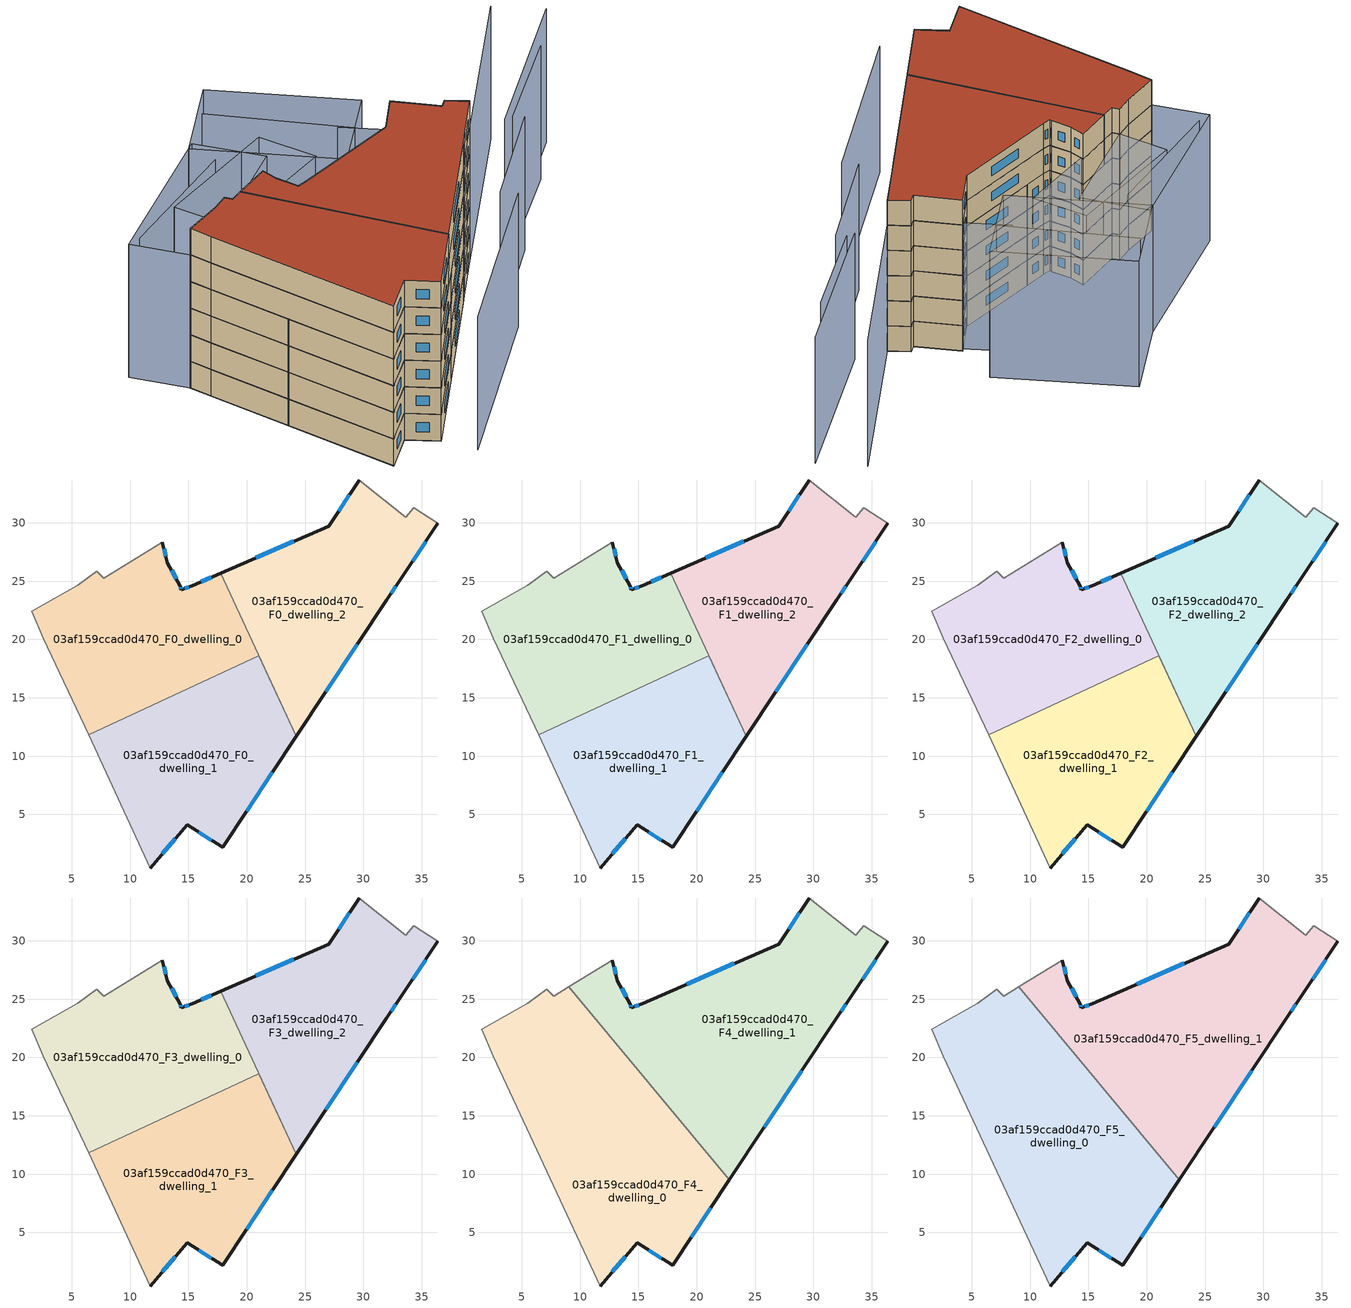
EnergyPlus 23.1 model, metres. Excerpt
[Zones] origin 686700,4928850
03af159ccad0d470_F0_dwelling_0
 floor ground (EU_floor_Construction): 24.25,11.7 17.76,25.67 15.31,24.6 14.37,24.27 14.29,24.57 13.2,26.56 12.76,28.35 7.72,25.24 7.15,25.85 5.51,24.66 1.55,22.42 2.57,20.12 6.43,11.81 21.04,18.6 z0
 wall outside (EU_wall_Construction): 12.76,28.35 13.2,26.56 14.29,24.57 14.37,24.27 15.31,24.6 17.76,25.67 z0:3
 wall to 03af159ccad0d470_F0_dwelling_1 (EU_wall_Construction): 24.25,11.7 21.04,18.6 6.43,11.81 z0:3
 wall adiabatic (EU_wall_Construction): 6.43,11.81 2.57,20.12 1.55,22.42 5.51,24.66 7.15,25.85 7.72,25.24 12.76,28.35 z0:3
 wall to 03af159ccad0d470_F0_dwelling_2 (EU_wall_Construction): 17.76,25.67 24.25,11.7 z0:3
 window (EU_Window_Construction): 12.91,27.77 13.06,27.14 / 13.56,25.91 13.94,25.22 / 14.32,24.47 14.35,24.37 / 14.68,24.38 15.01,24.49 / 16.11,24.95 16.96,25.32 z0.98:2.02
03af159ccad0d470_F0_dwelling_1
 floor ground (EU_floor_Construction): 17.92,2.18 24.25,11.7 21.04,18.6 6.43,11.81 11.73,0.41 14.88,4.11 z0
 wall outside (EU_wall_Construction): 24.25,11.7 17.92,2.18 14.88,4.11 11.73,0.41 z0:3
 wall adiabatic (EU_wall_Construction): 11.73,0.41 6.43,11.81 z0:3
 window (EU_Window_Construction): 16.93,2.81 15.87,3.48 / 13.86,2.91 12.76,1.61 / 22.19,8.6 19.98,5.28 z0.98:2.02
03af159ccad0d470_F0_dwelling_2
 floor ground (EU_floor_Construction): 24.25,11.7 32.01,23.39 33.16,25.11 36.38,29.97 34.32,31.28 33.63,30.46 29.65,33.67 27.03,29.72 17.76,25.67 z0
 wall outside (EU_wall_Construction): 36.38,29.97 33.16,25.11 32.01,23.39 24.25,11.7 / 17.76,25.67 27.03,29.72 29.65,33.67 z0:3
 wall adiabatic (EU_wall_Construction): 29.65,33.67 33.63,30.46 34.32,31.28 36.38,29.97 z0:3
 window (EU_Window_Construction): 35.33,28.39 34.21,26.69 / 32.79,24.55 32.39,23.95 / 29.49,19.59 26.77,15.5 / 20.77,26.98 24.02,28.4 / 27.88,31 28.8,32.38 z0.98:2.02
03af159ccad0d470_F1_dwelling_0
 floor to 03af159ccad0d470_F0_dwelling_0 (EU_floor_Construction): 24.25,11.7 17.76,25.67 15.31,24.6 14.37,24.27 14.29,24.57 13.2,26.56 12.76,28.35 7.72,25.24 7.15,25.85 5.51,24.66 1.55,22.42 2.57,20.12 6.43,11.81 21.04,18.6 z3
 wall outside (EU_wall_Construction): 12.76,28.35 13.2,26.56 14.29,24.57 14.37,24.27 15.31,24.6 17.76,25.67 z3:6
 wall to 03af159ccad0d470_F1_dwelling_1 (EU_wall_Construction): 24.25,11.7 21.04,18.6 6.43,11.81 z3:6
 wall adiabatic (EU_wall_Construction): 6.43,11.81 2.57,20.12 1.55,22.42 5.51,24.66 7.15,25.85 7.72,25.24 12.76,28.35 z3:6
 wall to 03af159ccad0d470_F1_dwelling_2 (EU_wall_Construction): 17.76,25.67 24.25,11.7 z3:6
 window (EU_Window_Construction): 12.91,27.77 13.06,27.14 / 13.56,25.91 13.94,25.22 / 14.32,24.47 14.35,24.37 / 14.68,24.38 15.01,24.49 / 16.11,24.95 16.96,25.32 z3.98:5.02
03af159ccad0d470_F1_dwelling_1
 floor to 03af159ccad0d470_F0_dwelling_1 (EU_floor_Construction): 17.92,2.18 24.25,11.7 21.04,18.6 6.43,11.81 11.73,0.41 14.88,4.11 z3
 wall outside (EU_wall_Construction): 24.25,11.7 17.92,2.18 14.88,4.11 11.73,0.41 z3:6
 wall adiabatic (EU_wall_Construction): 11.73,0.41 6.43,11.81 z3:6
 window (EU_Window_Construction): 16.93,2.81 15.87,3.48 / 13.86,2.91 12.76,1.61 / 22.19,8.6 19.98,5.28 z3.98:5.02
03af159ccad0d470_F1_dwelling_2
 floor to 03af159ccad0d470_F0_dwelling_2 (EU_floor_Construction): 24.25,11.7 32.01,23.39 33.16,25.11 36.38,29.97 34.32,31.28 33.63,30.46 29.65,33.67 27.03,29.72 17.76,25.67 z3
 wall outside (EU_wall_Construction): 36.38,29.97 33.16,25.11 32.01,23.39 24.25,11.7 / 17.76,25.67 27.03,29.72 29.65,33.67 z3:6
 wall adiabatic (EU_wall_Construction): 29.65,33.67 33.63,30.46 34.32,31.28 36.38,29.97 z3:6
 window (EU_Window_Construction): 35.33,28.39 34.21,26.69 / 32.79,24.55 32.39,23.95 / 29.49,19.59 26.77,15.5 / 20.77,26.98 24.02,28.4 / 27.88,31 28.8,32.38 z3.98:5.02
03af159ccad0d470_F2_dwelling_0
 floor to 03af159ccad0d470_F1_dwelling_0 (EU_floor_Construction): 24.25,11.7 17.76,25.67 15.31,24.6 14.37,24.27 14.29,24.57 13.2,26.56 12.76,28.35 7.72,25.24 7.15,25.85 5.51,24.66 1.55,22.42 2.57,20.12 6.43,11.81 21.04,18.6 z6
 wall outside (EU_wall_Construction): 12.76,28.35 13.2,26.56 14.29,24.57 14.37,24.27 15.31,24.6 17.76,25.67 z6:9
 wall to 03af159ccad0d470_F2_dwelling_1 (EU_wall_Construction): 24.25,11.7 21.04,18.6 6.43,11.81 z6:9
 wall adiabatic (EU_wall_Construction): 6.43,11.81 2.57,20.12 1.55,22.42 5.51,24.66 7.15,25.85 7.72,25.24 12.76,28.35 z6:9
 wall to 03af159ccad0d470_F2_dwelling_2 (EU_wall_Construction): 17.76,25.67 24.25,11.7 z6:9
 window (EU_Window_Construction): 12.91,27.77 13.06,27.14 / 13.56,25.91 13.94,25.22 / 14.32,24.47 14.35,24.37 / 14.68,24.38 15.01,24.49 / 16.11,24.95 16.96,25.32 z6.98:8.02
03af159ccad0d470_F2_dwelling_1
 floor to 03af159ccad0d470_F1_dwelling_1 (EU_floor_Construction): 17.92,2.18 24.25,11.7 21.04,18.6 6.43,11.81 11.73,0.41 14.88,4.11 z6
 wall outside (EU_wall_Construction): 24.25,11.7 17.92,2.18 14.88,4.11 11.73,0.41 z6:9
 wall adiabatic (EU_wall_Construction): 11.73,0.41 6.43,11.81 z6:9
 window (EU_Window_Construction): 16.93,2.81 15.87,3.48 / 13.86,2.91 12.76,1.61 / 22.19,8.6 19.98,5.28 z6.98:8.02
03af159ccad0d470_F2_dwelling_2
 floor to 03af159ccad0d470_F1_dwelling_2 (EU_floor_Construction): 24.25,11.7 32.01,23.39 33.16,25.11 36.38,29.97 34.32,31.28 33.63,30.46 29.65,33.67 27.03,29.72 17.76,25.67 z6
 wall outside (EU_wall_Construction): 36.38,29.97 33.16,25.11 32.01,23.39 24.25,11.7 / 17.76,25.67 27.03,29.72 29.65,33.67 z6:9
 wall adiabatic (EU_wall_Construction): 29.65,33.67 33.63,30.46 34.32,31.28 36.38,29.97 z6:9
 window (EU_Window_Construction): 35.33,28.39 34.21,26.69 / 32.79,24.55 32.39,23.95 / 29.49,19.59 26.77,15.5 / 20.77,26.98 24.02,28.4 / 27.88,31 28.8,32.38 z6.98:8.02
03af159ccad0d470_F3_dwelling_0
 floor to 03af159ccad0d470_F2_dwelling_0 (EU_floor_Construction): 24.25,11.7 17.76,25.67 15.31,24.6 14.37,24.27 14.29,24.57 13.2,26.56 12.76,28.35 7.72,25.24 7.15,25.85 5.51,24.66 1.55,22.42 2.57,20.12 6.43,11.81 21.04,18.6 z9
 wall outside (EU_wall_Construction): 12.76,28.35 13.2,26.56 14.29,24.57 14.37,24.27 15.31,24.6 17.76,25.67 z9:12
 wall to 03af159ccad0d470_F3_dwelling_1 (EU_wall_Construction): 24.25,11.7 21.04,18.6 6.43,11.81 z9:12
 wall adiabatic (EU_wall_Construction): 6.43,11.81 2.57,20.12 1.55,22.42 5.51,24.66 7.15,25.85 7.72,25.24 12.76,28.35 z9:12
 wall to 03af159ccad0d470_F3_dwelling_2 (EU_wall_Construction): 17.76,25.67 24.25,11.7 z9:12
 window (EU_Window_Construction): 12.91,27.77 13.06,27.14 / 13.56,25.91 13.94,25.22 / 14.32,24.47 14.35,24.37 / 14.68,24.38 15.01,24.49 / 16.11,24.95 16.96,25.32 z9.98:11.02
03af159ccad0d470_F3_dwelling_1
 floor to 03af159ccad0d470_F2_dwelling_1 (EU_floor_Construction): 17.92,2.18 24.25,11.7 21.04,18.6 6.43,11.81 11.73,0.41 14.88,4.11 z9
 wall outside (EU_wall_Construction): 24.25,11.7 17.92,2.18 14.88,4.11 11.73,0.41 z9:12
 wall adiabatic (EU_wall_Construction): 11.73,0.41 6.43,11.81 z9:12
 window (EU_Window_Construction): 16.93,2.81 15.87,3.48 / 13.86,2.91 12.76,1.61 / 22.19,8.6 19.98,5.28 z9.98:11.02
03af159ccad0d470_F3_dwelling_2
 floor to 03af159ccad0d470_F2_dwelling_2 (EU_floor_Construction): 24.25,11.7 32.01,23.39 33.16,25.11 36.38,29.97 34.32,31.28 33.63,30.46 29.65,33.67 27.03,29.72 17.76,25.67 z9
 wall outside (EU_wall_Construction): 36.38,29.97 33.16,25.11 32.01,23.39 24.25,11.7 / 17.76,25.67 27.03,29.72 29.65,33.67 z9:12
 wall adiabatic (EU_wall_Construction): 29.65,33.67 33.63,30.46 34.32,31.28 36.38,29.97 z9:12
 window (EU_Window_Construction): 35.33,28.39 34.21,26.69 / 32.79,24.55 32.39,23.95 / 29.49,19.59 26.77,15.5 / 20.77,26.98 24.02,28.4 / 27.88,31 28.8,32.38 z9.98:11.02
03af159ccad0d470_F4_dwelling_0
 floor to 03af159ccad0d470_F3_dwelling_0 (EU_floor_Construction): 16.85,16.65 9.03,26.04 7.72,25.24 7.15,25.85 5.51,24.66 1.55,22.42 2.57,20.12 6.43,11.81 z12
 floor to 03af159ccad0d470_F3_dwelling_1 (EU_floor_Construction): 17.92,2.18 22.8,9.52 16.85,16.65 6.43,11.81 11.73,0.41 14.88,4.11 z12
 wall outside (EU_wall_Construction): 22.8,9.52 17.92,2.18 14.88,4.11 11.73,0.41 z12:15
 wall adiabatic (EU_wall_Construction): 11.73,0.41 2.57,20.12 1.55,22.42 5.51,24.66 7.15,25.85 7.72,25.24 9.03,26.04 z12:15
 wall to 03af159ccad0d470_F4_dwelling_1 (EU_wall_Construction): 9.03,26.04 22.8,9.52 z12:15
 window (EU_Window_Construction): 21.21,7.14 19.51,4.57 / 16.93,2.81 15.87,3.48 / 13.86,2.91 12.76,1.61 z12.98:14.02
03af159ccad0d470_F4_dwelling_1
 floor to 03af159ccad0d470_F3_dwelling_2 (EU_floor_Construction): 24.25,11.7 32.01,23.39 33.16,25.11 36.38,29.97 34.32,31.28 33.63,30.46 29.65,33.67 27.03,29.72 17.76,25.67 z12
 floor to 03af159ccad0d470_F3_dwelling_0 (EU_floor_Construction): 23.08,14.23 17.76,25.67 15.31,24.6 14.37,24.27 14.29,24.57 13.2,26.56 12.76,28.35 9.03,26.04 16.85,16.65 21.04,18.6 z12
 floor to 03af159ccad0d470_F3_dwelling_1 (EU_floor_Construction): 22.8,9.52 24.25,11.7 21.04,18.6 16.85,16.65 z12
 wall outside (EU_wall_Construction): 36.38,29.97 33.16,25.11 32.01,23.39 22.8,9.52 / 12.76,28.35 13.2,26.56 14.29,24.57 14.37,24.27 15.31,24.6 27.03,29.72 29.65,33.67 z12:15
 wall adiabatic (EU_wall_Construction): 29.65,33.67 33.63,30.46 34.32,31.28 36.38,29.97 / 9.03,26.04 12.76,28.35 z12:15
 window (EU_Window_Construction): 14.32,24.47 14.35,24.37 / 14.68,24.38 15.01,24.49 / 19.12,26.26 23.22,28.05 / 27.88,31 28.8,32.38 / 35.33,28.39 34.21,26.69 / 32.79,24.55 32.39,23.95 / 29.02,18.88 25.8,14.03 / 12.91,27.77 13.06,27.14 / 13.56,25.91 13.94,25.22 z12.98:14.02
03af159ccad0d470_F5_dwelling_0
 floor to 03af159ccad0d470_F4_dwelling_0 (EU_floor_Construction): 17.92,2.18 22.8,9.52 9.03,26.04 7.72,25.24 7.15,25.85 5.51,24.66 1.55,22.42 2.57,20.12 11.73,0.41 14.88,4.11 z15
 wall outside (EU_wall_Construction): 22.8,9.52 17.92,2.18 14.88,4.11 11.73,0.41 z15:18
 wall adiabatic (EU_wall_Construction): 11.73,0.41 2.57,20.12 1.55,22.42 5.51,24.66 7.15,25.85 7.72,25.24 9.03,26.04 z15:18
 wall to 03af159ccad0d470_F5_dwelling_1 (EU_wall_Construction): 9.03,26.04 22.8,9.52 z15:18
 window (EU_Window_Construction): 21.21,7.14 19.51,4.57 / 16.93,2.81 15.87,3.48 / 13.86,2.91 12.76,1.61 z15.98:17.02
 roof outside (EU_roof_Construction): 9.03,26.04 22.8,9.52 17.92,2.18 14.88,4.11 11.73,0.41 2.57,20.12 1.55,22.42 5.51,24.66 7.15,25.85 7.72,25.24 z18
03af159ccad0d470_F5_dwelling_1
 floor to 03af159ccad0d470_F4_dwelling_1 (EU_floor_Construction): 22.8,9.52 32.01,23.39 33.16,25.11 36.38,29.97 34.32,31.28 33.63,30.46 29.65,33.67 27.03,29.72 15.31,24.6 14.37,24.27 14.29,24.57 13.2,26.56 12.76,28.35 9.03,26.04 z15
 wall outside (EU_wall_Construction): 36.38,29.97 33.16,25.11 32.01,23.39 22.8,9.52 / 12.76,28.35 13.2,26.56 14.29,24.57 14.37,24.27 15.31,24.6 27.03,29.72 29.65,33.67 z15:18
 wall adiabatic (EU_wall_Construction): 29.65,33.67 33.63,30.46 34.32,31.28 36.38,29.97 / 9.03,26.04 12.76,28.35 z15:18
 window (EU_Window_Construction): 14.32,24.47 14.35,24.37 / 14.68,24.38 15.01,24.49 / 19.12,26.26 23.22,28.05 / 27.88,31 28.8,32.38 / 35.33,28.39 34.21,26.69 / 32.79,24.55 32.39,23.95 / 29.02,18.88 25.8,14.03 / 12.91,27.77 13.06,27.14 / 13.56,25.91 13.94,25.22 z15.98:17.02
 roof outside (EU_roof_Construction): 34.32,31.28 36.38,29.97 33.16,25.11 32.01,23.39 22.8,9.52 9.03,26.04 12.76,28.35 13.2,26.56 14.29,24.57 14.37,24.27 15.31,24.6 27.03,29.72 29.65,33.67 33.63,30.46 z18
shading: 20.22,-0.89 34.57,17.11 / 33.22,18.19 41.94,29.13 / 40.06,29.72 53.37,45.52 / 48.95,48.57 35.75,29.03 / 35.75,29.03 25.28,36.1 / 26.7,35.29 15.11,44.62 / 12.12,36.6 -1.21,27.49 / 40.98,29.78 49.59,39.83 / 20.89,32.46 7.54,25.14 / 7.54,25.14 4.42,30.83 / 4.42,30.83 17.76,38.16 / 17.76,38.16 20.89,32.46 / -2.71,27 11.57,40.28 / 11.57,40.28 16.72,34.75 / 16.72,34.75 2.44,21.47 / 2.44,21.47 -2.71,27 / 17.32,48.46 29.72,39.42 / 29.72,39.42 23.28,30.57 / 23.28,30.57 10.88,39.61 / 10.88,39.61 17.32,48.46 z0:15
[Building]
EU S2 Campaign: North Axis=0; Terrain=City; Solar Distribution=FullExterior
[Site:Location]
Bologna: Latitude=44.5; Longitude=11.25; Time Zone=1; Elevation=37
[SizingPeriod:WeatherFileDays]
AnnualSizingPeriod: Begin Month=1; Begin Day of Month=1; End Month=12; End Day of Month=31; Day of Week for Start Day=Monday; Use Weather File Daylight Saving Period=No; Use Weather File Rain and Snow Indicators=No
[MATERIAL]
EU_InternalMass_Material: Roughness=MediumRough; Thickness=0.1; Conductivity=1; Density=1800; Specific Heat=900; Thermal Absorptance=0.9; Solar Absorptance=0.7; Visible Absorptance=0.7
[MATERIAL:NOMASS] Roughness=MediumRough; Thermal Absorptance=0.9; Solar Absorptance=0.7; Visible Absorptance=0.7
Name | Thermal Resistance
EU_wall_NoMass | 0.905828
EU_roof_NoMass | 0.37593
EU_floor_NoMass | 0.67114
[WINDOWMATERIAL:SIMPLEGLAZINGSYSTEM]
EU_Window_SimpleGlazing: UFactor=4.52486; Solar Heat Gain Coefficient=0.85; Visible Transmittance=0.85
[CONSTRUCTION]
EU_wall_Construction: EU_wall_NoMass
EU_roof_Construction: EU_roof_NoMass
EU_floor_Construction: EU_floor_NoMass
EU_InternalMass_Construction: EU_InternalMass_Material
EU_Window_Construction: EU_Window_SimpleGlazing
[ZONE] Type=1; Multiplier=1; Ceiling Height=autocalculate; Floor Area=autocalculate; Part of Total Floor Area=Yes
Name | Volume
03af159ccad0d470_F0_dwelling_0; 03af159ccad0d470_F1_dwelling_0; 03af159ccad0d470_F2_dwelling_0; 03af159ccad0d470_F3_dwelling_0 | 533.351
03af159ccad0d470_F4_dwelling_0; 03af159ccad0d470_F5_dwelling_0 | 800.035
03af159ccad0d470_F0_dwelling_1; 03af159ccad0d470_F1_dwelling_1; 03af159ccad0d470_F2_dwelling_1; 03af159ccad0d470_F3_dwelling_1 | 533.339
03af159ccad0d470_F4_dwelling_1; 03af159ccad0d470_F5_dwelling_1 | 800.001
03af159ccad0d470_F0_dwelling_2; 03af159ccad0d470_F1_dwelling_2; 03af159ccad0d470_F2_dwelling_2; 03af159ccad0d470_F3_dwelling_2 | 533.35
[INTERNALMASS] Construction=EU_InternalMass_Construction
Name | Zone or ZoneList | Surface Area
03af159ccad0d470_F0_dwelling_0_EU_InternalMass | 03af159ccad0d470_F0_dwelling_0 | 177.783
03af159ccad0d470_F0_dwelling_1_EU_InternalMass | 03af159ccad0d470_F0_dwelling_1 | 177.781
03af159ccad0d470_F0_dwelling_2_EU_InternalMass | 03af159ccad0d470_F0_dwelling_2 | 177.783
03af159ccad0d470_F1_dwelling_0_EU_InternalMass | 03af159ccad0d470_F1_dwelling_0 | 177.783
03af159ccad0d470_F1_dwelling_1_EU_InternalMass | 03af159ccad0d470_F1_dwelling_1 | 177.781
03af159ccad0d470_F1_dwelling_2_EU_InternalMass | 03af159ccad0d470_F1_dwelling_2 | 177.783
03af159ccad0d470_F2_dwelling_0_EU_InternalMass | 03af159ccad0d470_F2_dwelling_0 | 177.783
03af159ccad0d470_F2_dwelling_1_EU_InternalMass | 03af159ccad0d470_F2_dwelling_1 | 177.781
03af159ccad0d470_F2_dwelling_2_EU_InternalMass | 03af159ccad0d470_F2_dwelling_2 | 177.783
03af159ccad0d470_F3_dwelling_0_EU_InternalMass | 03af159ccad0d470_F3_dwelling_0 | 177.783
03af159ccad0d470_F3_dwelling_1_EU_InternalMass | 03af159ccad0d470_F3_dwelling_1 | 177.781
03af159ccad0d470_F3_dwelling_2_EU_InternalMass | 03af159ccad0d470_F3_dwelling_2 | 177.783
03af159ccad0d470_F4_dwelling_0_EU_InternalMass | 03af159ccad0d470_F4_dwelling_0 | 266.678
03af159ccad0d470_F4_dwelling_1_EU_InternalMass | 03af159ccad0d470_F4_dwelling_1 | 266.667
03af159ccad0d470_F5_dwelling_0_EU_InternalMass | 03af159ccad0d470_F5_dwelling_0 | 266.678
03af159ccad0d470_F5_dwelling_1_EU_InternalMass | 03af159ccad0d470_F5_dwelling_1 | 266.667
[OTHEREQUIPMENT] Fuel Type=Electricity; Design Level Calculation Method=Watts/Area; Power per Zone Floor Area=1; Fraction Latent=0; Fraction Radiant=0; Fraction Lost=0; Carbon Dioxide Generation Rate=0; EndUse Subcategory=EU_Step8_InternalGains
Name | Zone or ZoneList or Space or SpaceList | Schedule
EU_Step8_InternalGain_03af159ccad0d470_F0_dwelling_0_f000 | 03af159ccad0d470_F0_dwelling_0 | EU_Step8_GainSchedule_03af159ccad0d470_F0_dwelling_0_f000
EU_Step8_InternalGain_03af159ccad0d470_F0_dwelling_1_f000 | 03af159ccad0d470_F0_dwelling_1 | EU_Step8_GainSchedule_03af159ccad0d470_F0_dwelling_1_f000
EU_Step8_InternalGain_03af159ccad0d470_F0_dwelling_2_f000 | 03af159ccad0d470_F0_dwelling_2 | EU_Step8_GainSchedule_03af159ccad0d470_F0_dwelling_2_f000
EU_Step8_InternalGain_03af159ccad0d470_F1_dwelling_0_f000 | 03af159ccad0d470_F1_dwelling_0 | EU_Step8_GainSchedule_03af159ccad0d470_F1_dwelling_0_f000
EU_Step8_InternalGain_03af159ccad0d470_F1_dwelling_1_f000 | 03af159ccad0d470_F1_dwelling_1 | EU_Step8_GainSchedule_03af159ccad0d470_F1_dwelling_1_f000
EU_Step8_InternalGain_03af159ccad0d470_F1_dwelling_2_f000 | 03af159ccad0d470_F1_dwelling_2 | EU_Step8_GainSchedule_03af159ccad0d470_F1_dwelling_2_f000
EU_Step8_InternalGain_03af159ccad0d470_F2_dwelling_0_f000 | 03af159ccad0d470_F2_dwelling_0 | EU_Step8_GainSchedule_03af159ccad0d470_F2_dwelling_0_f000
EU_Step8_InternalGain_03af159ccad0d470_F2_dwelling_1_f000 | 03af159ccad0d470_F2_dwelling_1 | EU_Step8_GainSchedule_03af159ccad0d470_F2_dwelling_1_f000
EU_Step8_InternalGain_03af159ccad0d470_F2_dwelling_2_f000 | 03af159ccad0d470_F2_dwelling_2 | EU_Step8_GainSchedule_03af159ccad0d470_F2_dwelling_2_f000
EU_Step8_InternalGain_03af159ccad0d470_F3_dwelling_0_f000 | 03af159ccad0d470_F3_dwelling_0 | EU_Step8_GainSchedule_03af159ccad0d470_F3_dwelling_0_f000
EU_Step8_InternalGain_03af159ccad0d470_F3_dwelling_1_f000 | 03af159ccad0d470_F3_dwelling_1 | EU_Step8_GainSchedule_03af159ccad0d470_F3_dwelling_1_f000
EU_Step8_InternalGain_03af159ccad0d470_F3_dwelling_2_f000 | 03af159ccad0d470_F3_dwelling_2 | EU_Step8_GainSchedule_03af159ccad0d470_F3_dwelling_2_f000
EU_Step8_InternalGain_03af159ccad0d470_F4_dwelling_0_f000 | 03af159ccad0d470_F4_dwelling_0 | EU_Step8_GainSchedule_03af159ccad0d470_F4_dwelling_0_f000
EU_Step8_InternalGain_03af159ccad0d470_F4_dwelling_1_f000 | 03af159ccad0d470_F4_dwelling_1 | EU_Step8_GainSchedule_03af159ccad0d470_F4_dwelling_1_f000
EU_Step8_InternalGain_03af159ccad0d470_F5_dwelling_0_f000 | 03af159ccad0d470_F5_dwelling_0 | EU_Step8_GainSchedule_03af159ccad0d470_F5_dwelling_0_f000
EU_Step8_InternalGain_03af159ccad0d470_F5_dwelling_1_f000 | 03af159ccad0d470_F5_dwelling_1 | EU_Step8_GainSchedule_03af159ccad0d470_F5_dwelling_1_f000
[ZONEVENTILATION:DESIGNFLOWRATE] Schedule=EU_AlwaysOn; Design Flow Rate Calculation Method=AirChanges/Hour; Air Changes per Hour=0.73129; Ventilation Type=Natural; Fan Pressure Rise=0; Fan Total Efficiency=1; Constant Term Coefficient=1; Temperature Term Coefficient=0; Velocity Term Coefficient=0; Velocity Squared Term Coefficient=0; Minimum Indoor Temperature=-100; Maximum Indoor Temperature=100; Delta Temperature=-100; Minimum Outdoor Temperature=-100; Maximum Outdoor Temperature=100; Maximum Wind Speed=40
Name | Zone or ZoneList or Space or SpaceList
EU_ConstantAir_03af159ccad0d470_F0_dwelling_0 | 03af159ccad0d470_F0_dwelling_0
EU_ConstantAir_03af159ccad0d470_F0_dwelling_1 | 03af159ccad0d470_F0_dwelling_1
EU_ConstantAir_03af159ccad0d470_F0_dwelling_2 | 03af159ccad0d470_F0_dwelling_2
EU_ConstantAir_03af159ccad0d470_F1_dwelling_0 | 03af159ccad0d470_F1_dwelling_0
EU_ConstantAir_03af159ccad0d470_F1_dwelling_1 | 03af159ccad0d470_F1_dwelling_1
EU_ConstantAir_03af159ccad0d470_F1_dwelling_2 | 03af159ccad0d470_F1_dwelling_2
EU_ConstantAir_03af159ccad0d470_F2_dwelling_0 | 03af159ccad0d470_F2_dwelling_0
EU_ConstantAir_03af159ccad0d470_F2_dwelling_1 | 03af159ccad0d470_F2_dwelling_1
EU_ConstantAir_03af159ccad0d470_F2_dwelling_2 | 03af159ccad0d470_F2_dwelling_2
EU_ConstantAir_03af159ccad0d470_F3_dwelling_0 | 03af159ccad0d470_F3_dwelling_0
EU_ConstantAir_03af159ccad0d470_F3_dwelling_1 | 03af159ccad0d470_F3_dwelling_1
EU_ConstantAir_03af159ccad0d470_F3_dwelling_2 | 03af159ccad0d470_F3_dwelling_2
EU_ConstantAir_03af159ccad0d470_F4_dwelling_0 | 03af159ccad0d470_F4_dwelling_0
EU_ConstantAir_03af159ccad0d470_F4_dwelling_1 | 03af159ccad0d470_F4_dwelling_1
EU_ConstantAir_03af159ccad0d470_F5_dwelling_0 | 03af159ccad0d470_F5_dwelling_0
EU_ConstantAir_03af159ccad0d470_F5_dwelling_1 | 03af159ccad0d470_F5_dwelling_1
[HVACTEMPLATE:THERMOSTAT] Constant Heating Setpoint=20; Constant Cooling Setpoint=50
EU_HeatOnly_03af159ccad0d470_F0_dwelling_0; EU_HeatOnly_03af159ccad0d470_F0_dwelling_1; EU_HeatOnly_03af159ccad0d470_F0_dwelling_2; EU_HeatOnly_03af159ccad0d470_F1_dwelling_0; EU_HeatOnly_03af159ccad0d470_F1_dwelling_1; EU_HeatOnly_03af159ccad0d470_F1_dwelling_2; EU_HeatOnly_03af159ccad0d470_F2_dwelling_0; EU_HeatOnly_03af159ccad0d470_F2_dwelling_1; EU_HeatOnly_03af159ccad0d470_F2_dwelling_2; EU_HeatOnly_03af159ccad0d470_F3_dwelling_0; EU_HeatOnly_03af159ccad0d470_F3_dwelling_1; EU_HeatOnly_03af159ccad0d470_F3_dwelling_2; EU_HeatOnly_03af159ccad0d470_F4_dwelling_0; EU_HeatOnly_03af159ccad0d470_F4_dwelling_1; EU_HeatOnly_03af159ccad0d470_F5_dwelling_0; EU_HeatOnly_03af159ccad0d470_F5_dwelling_1
[HVACTEMPLATE:ZONE:IDEALLOADSAIRSYSTEM] System Availability Schedule=EU_AlwaysOn; Maximum Heating Supply Air Temperature=50; Minimum Cooling Supply Air Temperature=13; Maximum Heating Supply Air Humidity Ratio=0.0156; Minimum Cooling Supply Air Humidity Ratio=0.0077; Heating Limit=NoLimit; Cooling Limit=NoLimit; Heating Availability Schedule=EU_AlwaysOn; Cooling Availability Schedule=EU_CoolingOff; Dehumidification Control Type=ConstantSensibleHeatRatio; Cooling Sensible Heat Ratio=0.7; Dehumidification Setpoint=60; Humidification Control Type=None; Humidification Setpoint=30; Outdoor Air Method=None; Outdoor Air Flow Rate per Person=0.00944; Outdoor Air Flow Rate per Zone Floor Area=0; Outdoor Air Flow Rate per Zone=0; Demand Controlled Ventilation Type=None; Outdoor Air Economizer Type=NoEconomizer; Heat Recovery Type=None; Sensible Heat Recovery Effectiveness=0.7; Latent Heat Recovery Effectiveness=0.65
Name | Template Thermostat
03af159ccad0d470_F0_dwelling_0 | EU_HeatOnly_03af159ccad0d470_F0_dwelling_0
03af159ccad0d470_F0_dwelling_1 | EU_HeatOnly_03af159ccad0d470_F0_dwelling_1
03af159ccad0d470_F0_dwelling_2 | EU_HeatOnly_03af159ccad0d470_F0_dwelling_2
03af159ccad0d470_F1_dwelling_0 | EU_HeatOnly_03af159ccad0d470_F1_dwelling_0
03af159ccad0d470_F1_dwelling_1 | EU_HeatOnly_03af159ccad0d470_F1_dwelling_1
03af159ccad0d470_F1_dwelling_2 | EU_HeatOnly_03af159ccad0d470_F1_dwelling_2
03af159ccad0d470_F2_dwelling_0 | EU_HeatOnly_03af159ccad0d470_F2_dwelling_0
03af159ccad0d470_F2_dwelling_1 | EU_HeatOnly_03af159ccad0d470_F2_dwelling_1
03af159ccad0d470_F2_dwelling_2 | EU_HeatOnly_03af159ccad0d470_F2_dwelling_2
03af159ccad0d470_F3_dwelling_0 | EU_HeatOnly_03af159ccad0d470_F3_dwelling_0
03af159ccad0d470_F3_dwelling_1 | EU_HeatOnly_03af159ccad0d470_F3_dwelling_1
03af159ccad0d470_F3_dwelling_2 | EU_HeatOnly_03af159ccad0d470_F3_dwelling_2
03af159ccad0d470_F4_dwelling_0 | EU_HeatOnly_03af159ccad0d470_F4_dwelling_0
03af159ccad0d470_F4_dwelling_1 | EU_HeatOnly_03af159ccad0d470_F4_dwelling_1
03af159ccad0d470_F5_dwelling_0 | EU_HeatOnly_03af159ccad0d470_F5_dwelling_0
03af159ccad0d470_F5_dwelling_1 | EU_HeatOnly_03af159ccad0d470_F5_dwelling_1
[SIZING:ZONE] Zone Cooling Design Supply Air Temperature Input Method=SupplyAirTemperature; Zone Cooling Design Supply Air Temperature=13; Zone Heating Design Supply Air Temperature Input Method=SupplyAirTemperature; Zone Heating Design Supply Air Temperature=50; Zone Cooling Design Supply Air Humidity Ratio=0.008; Zone Heating Design Supply Air Humidity Ratio=0.008; Cooling Design Air Flow Method=DesignDay; Cooling Design Air Flow Rate=0; Cooling Minimum Air Flow per Zone Floor Area=0.000762; Cooling Minimum Air Flow=0; Cooling Minimum Air Flow Fraction=0.2; Heating Design Air Flow Method=DesignDay; Heating Design Air Flow Rate=0; Heating Maximum Air Flow per Zone Floor Area=0.002032; Heating Maximum Air Flow=0.141576; Heating Maximum Air Flow Fraction=0.3; Account for Dedicated Outdoor Air System=No; Dedicated Outdoor Air System Control Strategy=NeutralSupplyAir; Dedicated Outdoor Air Low Setpoint Temperature for Design=autosize; Dedicated Outdoor Air High Setpoint Temperature for Design=autosize; Zone Load Sizing Method=Sensible Load Only No Latent Load; Zone Latent Cooling Design Supply Air Humidity Ratio Input Method=HumidityRatioDifference; Zone Cooling Design Supply Air Humidity Ratio Difference=0.005; Zone Latent Heating Design Supply Air Humidity Ratio Input Method=HumidityRatioDifference; Zone Humidification Design Supply Air Humidity Ratio Difference=0.005
03af159ccad0d470_F0_dwelling_0; 03af159ccad0d470_F0_dwelling_1; 03af159ccad0d470_F0_dwelling_2; 03af159ccad0d470_F1_dwelling_0; 03af159ccad0d470_F1_dwelling_1; 03af159ccad0d470_F1_dwelling_2; 03af159ccad0d470_F2_dwelling_0; 03af159ccad0d470_F2_dwelling_1; 03af159ccad0d470_F2_dwelling_2; 03af159ccad0d470_F3_dwelling_0; 03af159ccad0d470_F3_dwelling_1; 03af159ccad0d470_F3_dwelling_2; 03af159ccad0d470_F4_dwelling_0; 03af159ccad0d470_F4_dwelling_1; 03af159ccad0d470_F5_dwelling_0; 03af159ccad0d470_F5_dwelling_1
[SCHEDULE:CONSTANT]
Name | Hourly Value
EU_AlwaysOn | 1
EU_CoolingOff | 0
[SCHEDULE:FILE] Column Number=1; Rows to Skip at Top=0; Number of Hours of Data=8760; Column Separator=Comma; Interpolate to Timestep=No; Minutes per Item=60; Adjust Schedule for Daylight Savings=Yes
Name | File
EU_Step8_GainSchedule_03af159ccad0d470_F0_dwelling_0_f000 | ../../schedules/03af159ccad0d470/03af159ccad0d470_F0_dwelling_0_f000_gain.csv
EU_Step8_GainSchedule_03af159ccad0d470_F0_dwelling_1_f000 | ../../schedules/03af159ccad0d470/03af159ccad0d470_F0_dwelling_1_f000_gain.csv
EU_Step8_GainSchedule_03af159ccad0d470_F0_dwelling_2_f000 | ../../schedules/03af159ccad0d470/03af159ccad0d470_F0_dwelling_2_f000_gain.csv
EU_Step8_GainSchedule_03af159ccad0d470_F1_dwelling_0_f000 | ../../schedules/03af159ccad0d470/03af159ccad0d470_F1_dwelling_0_f000_gain.csv
EU_Step8_GainSchedule_03af159ccad0d470_F1_dwelling_1_f000 | ../../schedules/03af159ccad0d470/03af159ccad0d470_F1_dwelling_1_f000_gain.csv
EU_Step8_GainSchedule_03af159ccad0d470_F1_dwelling_2_f000 | ../../schedules/03af159ccad0d470/03af159ccad0d470_F1_dwelling_2_f000_gain.csv
EU_Step8_GainSchedule_03af159ccad0d470_F2_dwelling_0_f000 | ../../schedules/03af159ccad0d470/03af159ccad0d470_F2_dwelling_0_f000_gain.csv
EU_Step8_GainSchedule_03af159ccad0d470_F2_dwelling_1_f000 | ../../schedules/03af159ccad0d470/03af159ccad0d470_F2_dwelling_1_f000_gain.csv
EU_Step8_GainSchedule_03af159ccad0d470_F2_dwelling_2_f000 | ../../schedules/03af159ccad0d470/03af159ccad0d470_F2_dwelling_2_f000_gain.csv
EU_Step8_GainSchedule_03af159ccad0d470_F3_dwelling_0_f000 | ../../schedules/03af159ccad0d470/03af159ccad0d470_F3_dwelling_0_f000_gain.csv
EU_Step8_GainSchedule_03af159ccad0d470_F3_dwelling_1_f000 | ../../schedules/03af159ccad0d470/03af159ccad0d470_F3_dwelling_1_f000_gain.csv
EU_Step8_GainSchedule_03af159ccad0d470_F3_dwelling_2_f000 | ../../schedules/03af159ccad0d470/03af159ccad0d470_F3_dwelling_2_f000_gain.csv
EU_Step8_GainSchedule_03af159ccad0d470_F4_dwelling_0_f000 | ../../schedules/03af159ccad0d470/03af159ccad0d470_F4_dwelling_0_f000_gain.csv
EU_Step8_GainSchedule_03af159ccad0d470_F4_dwelling_1_f000 | ../../schedules/03af159ccad0d470/03af159ccad0d470_F4_dwelling_1_f000_gain.csv
EU_Step8_GainSchedule_03af159ccad0d470_F5_dwelling_0_f000 | ../../schedules/03af159ccad0d470/03af159ccad0d470_F5_dwelling_0_f000_gain.csv
EU_Step8_GainSchedule_03af159ccad0d470_F5_dwelling_1_f000 | ../../schedules/03af159ccad0d470/03af159ccad0d470_F5_dwelling_1_f000_gain.csv
